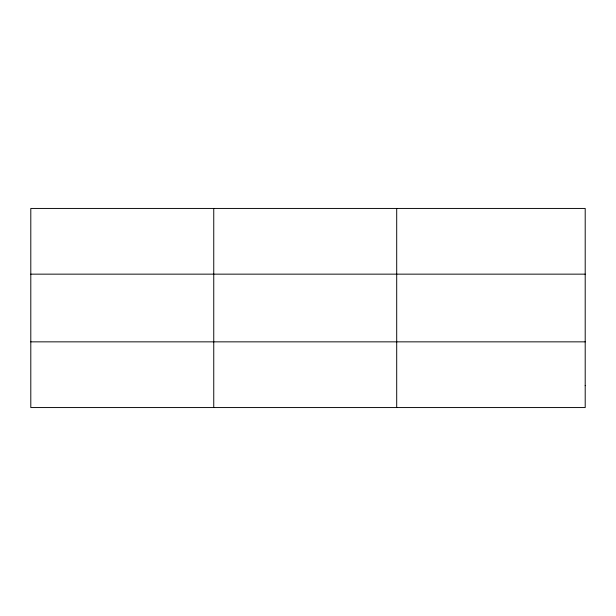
<?xml version="1.0" encoding="UTF-8"?>
<svg xmlns="http://www.w3.org/2000/svg" width="616" height="616" viewBox="0 0 616 616"><rect width="100%" height="100%" fill="white"/><g stroke="black" fill="none" stroke-linecap="round" stroke-linejoin="round"><path stroke-width="0.92" d="M213.752 407.561L213.752 208.439M396.704 407.561L396.704 208.439M30.8 274.151L585.2 274.151M30.8 341.849L585.2 341.849M585.2 385.655L585.2 407.561L30.8 407.561L30.8 208.439L585.2 208.439L585.2 385.655"/></g></svg>
